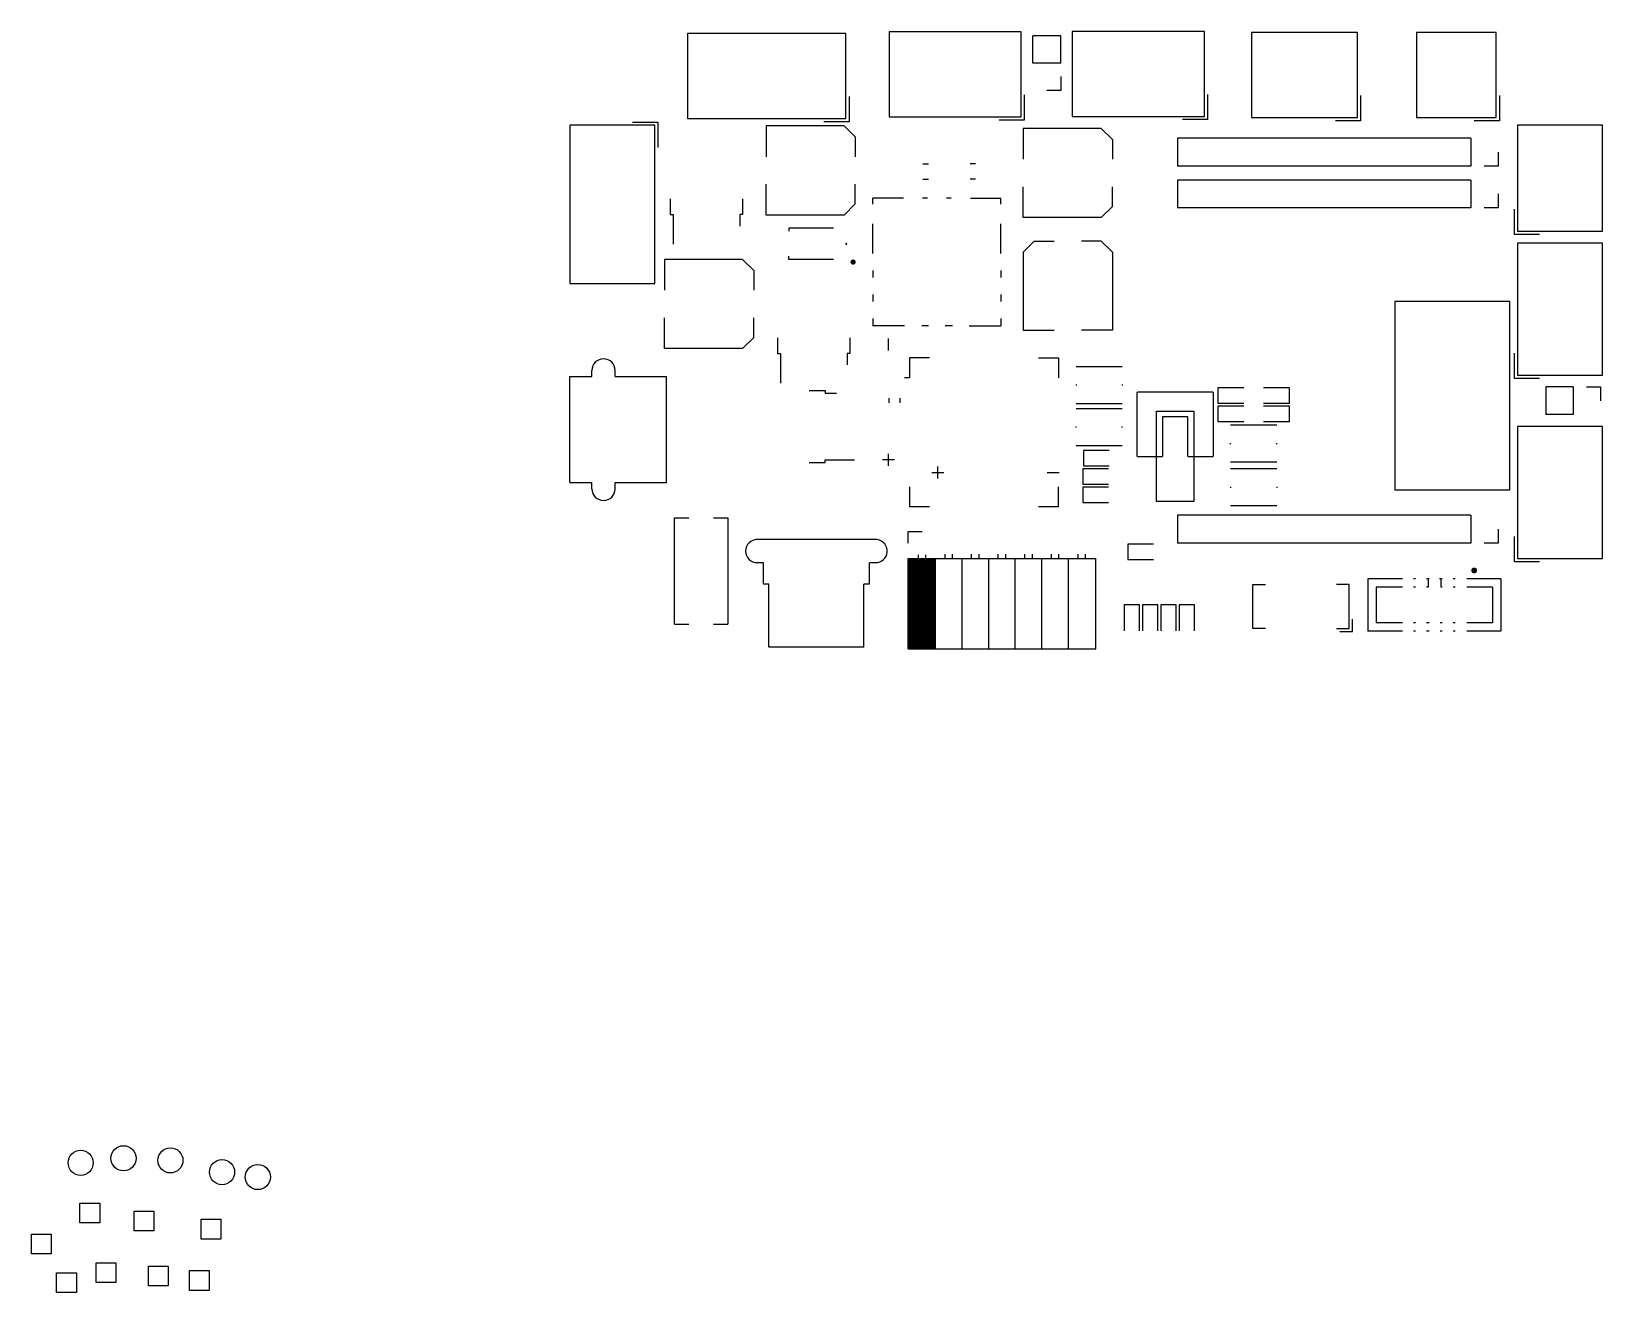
# Model space of a CAD drawing. Extents: x -3.96 to 1.94, y -3.58 to 1.16.
import ezdxf

# ---------------------------------------------------------------- set-up
doc = ezdxf.new("R2010")
doc.units = 0
doc.header["$MEASUREMENT"] = 0
doc.layers.add('BLACK', color=7, linetype='CONTINUOUS')

msp = doc.modelspace()

# ---------------------------------------------------------------- linework, layer by layer
at = {"layer": 'BLACK', "linetype": 'CONTINUOUS'}
for p, q in [((-0.9032, 1.1539), (-1.4984, 1.1539)), ((-1.4984, 1.1539), (-1.4984, 0.8343)), ((-0.9032, 0.8343), (-0.9032, 1.1539)), ((-0.7409, 1.1602), (-0.7409, 0.8406)), ((-0.2441, 1.1602), (-0.7409, 1.1602)), ((-0.2441, 0.8406), (-0.2441, 1.1602)), ((-0.2, 1.0431), (-0.2, 1.1455)), ((-0.0953, 1.1455), (-0.2, 1.1455)), ((-0.0953, 1.0431), (-0.0953, 1.1455)), ((0.4449, 1.1622), (-0.052, 1.1622)), ((-0.052, 1.1622), (-0.052, 0.8425)), ((0.4449, 0.8425), (0.4449, 1.1622)), ((1.0201, 1.1579), (0.6217, 1.1579)), ((0.6217, 1.1579), (0.6217, 0.8382)), ((1.0201, 0.8382), (1.0201, 1.1579)), ((1.5417, 1.1579), (1.2417, 1.1579)), ((1.2417, 1.1579), (1.2417, 0.8382)), ((1.5417, 0.8382), (1.5417, 1.1579)), ((-0.0953, 1.0431), (-0.2, 1.0431)), ((-0.0953, 0.9931), (-0.0953, 0.9407)), ((-0.8913, 0.9173), (-0.8913, 0.8224)), ((-0.2323, 0.9236), (-0.2323, 0.8287)), ((-0.0953, 0.9407), (-0.1476, 0.9407)), ((0.4567, 0.9256), (0.4567, 0.8307)), ((1.0319, 0.9213), (1.0319, 0.8264)), ((1.5535, 0.9213), (1.5535, 0.8264)), ((-1.4984, 0.8343), (-0.9032, 0.8343)), ((-0.7409, 0.8406), (-0.2441, 0.8406)), ((-0.2323, 0.8287), (-0.3272, 0.8287)), ((-0.052, 0.8425), (0.4449, 0.8425)), ((0.4567, 0.8307), (0.3618, 0.8307)), ((0.6217, 0.8382), (1.0201, 0.8382)), ((1.2417, 0.8382), (1.5417, 0.8382)), ((-1.6217, 0.8094), (-1.9413, 0.8094)), ((-1.9413, 0.8094), (-1.9413, 0.2142)), ((-1.7047, 0.8213), (-1.6098, 0.8213)), ((-1.6217, 0.2142), (-1.6217, 0.8094)), ((-1.6098, 0.8213), (-1.6098, 0.7264)), ((-1.2031, 0.8075), (-1.2031, 0.6913)), ((-0.9096, 0.8075), (-1.2031, 0.8075)), ((-0.8913, 0.8224), (-0.9862, 0.8224)), ((-0.8677, 0.7656), (-0.9096, 0.8075)), ((0.0569, 0.7976), (-0.2366, 0.7976)), ((-0.2366, 0.7976), (-0.2366, 0.6815)), ((0.0988, 0.7557), (0.0569, 0.7976)), ((1.0319, 0.8264), (0.937, 0.8264)), ((1.5535, 0.8264), (1.4587, 0.8264)), ((1.9413, 0.8094), (1.6217, 0.8094)), ((1.6217, 0.8094), (1.6217, 0.411)), ((1.9413, 0.411), (1.9413, 0.8094)), ((-0.8677, 0.7656), (-0.8677, 0.6913)), ((0.0988, 0.7557), (0.0988, 0.6815)), ((0.3437, 0.761), (0.3437, 0.6563)), ((1.4461, 0.761), (0.3437, 0.761)), ((1.4461, 0.761), (1.4461, 0.6563)), ((-0.6132, 0.6648), (-0.5927, 0.6648)), ((-0.4155, 0.6648), (-0.4361, 0.6648)), ((1.4461, 0.6563), (0.3437, 0.6563)), ((1.5484, 0.6563), (1.4961, 0.6563)), ((1.5484, 0.7087), (1.5484, 0.6563)), ((-0.6132, 0.6069), (-0.5927, 0.6069)), ((-0.4155, 0.6069), (-0.4361, 0.6069)), ((0.3437, 0.6035), (0.3437, 0.4988)), ((1.4461, 0.6035), (0.3437, 0.6035)), ((1.4461, 0.6035), (1.4461, 0.4988)), ((-1.563, 0.5327), (-1.563, 0.4736)), ((-1.2913, 0.5327), (-1.2913, 0.4736)), ((-1.2031, 0.472), (-1.2031, 0.5882)), ((-0.8677, 0.514), (-0.8677, 0.5882)), ((-0.687, 0.5354), (-0.8012, 0.5354)), ((-0.8012, 0.5133), (-0.8012, 0.5354)), ((-0.5965, 0.5354), (-0.615, 0.5354)), ((-0.507, 0.5354), (-0.525, 0.5354)), ((-0.435, 0.5354), (-0.3209, 0.5354)), ((-0.3209, 0.5133), (-0.3209, 0.5354)), ((-0.2366, 0.4622), (-0.2366, 0.5783)), ((0.0988, 0.5041), (0.0988, 0.5783)), ((1.5484, 0.5512), (1.5484, 0.4988)), ((-1.563, 0.4736), (-1.5524, 0.4736)), ((-1.5524, 0.4736), (-1.5524, 0.3622)), ((-1.302, 0.4736), (-1.302, 0.4303)), ((-1.2913, 0.4736), (-1.302, 0.4736)), ((-0.8677, 0.514), (-0.9096, 0.472)), ((0.0988, 0.5041), (0.0569, 0.4622)), ((1.4461, 0.4988), (0.3437, 0.4988)), ((1.5484, 0.4988), (1.4961, 0.4988)), ((1.6098, 0.3992), (1.6098, 0.4941)), ((-0.9096, 0.472), (-1.2031, 0.472)), ((-1.1171, 0.4232), (-1.1171, 0.4114)), ((-0.9498, 0.4232), (-1.1171, 0.4232)), ((-0.8012, 0.3273), (-0.8012, 0.4393)), ((-0.3209, 0.3273), (-0.3209, 0.4393)), ((0.0569, 0.4622), (-0.2366, 0.4622)), ((-0.1947, 0.3744), (-0.2366, 0.3325)), ((-0.1947, 0.3744), (-0.1205, 0.3744)), ((0.0569, 0.3744), (-0.0173, 0.3744)), ((0.0569, 0.3744), (0.0988, 0.3325)), ((1.7047, 0.3992), (1.6098, 0.3992)), ((1.6217, 0.411), (1.9413, 0.411)), ((1.6217, 0.3665), (1.6217, -0.1303)), ((1.9413, 0.3665), (1.6217, 0.3665)), ((1.9413, -0.1303), (1.9413, 0.3665)), ((-1.585, 0.3055), (-1.585, 0.1894)), ((-1.2915, 0.3055), (-1.585, 0.3055)), ((-1.2496, 0.2636), (-1.2915, 0.3055)), ((-1.1171, 0.3051), (-1.1171, 0.3169)), ((-0.9498, 0.3051), (-1.1171, 0.3051)), ((-0.2366, 0.3325), (-0.2366, 0.039)), ((0.0988, 0.3325), (0.0988, 0.039)), ((-1.2496, 0.2636), (-1.2496, 0.1894)), ((-0.8012, 0.2633), (-0.8012, 0.2373)), ((-0.3209, 0.2633), (-0.3209, 0.2373)), ((-1.9413, 0.2142), (-1.6217, 0.2142)), ((-0.8012, 0.1733), (-0.8012, 0.1473)), ((-0.3209, 0.1733), (-0.3209, 0.1473)), ((1.1602, 0.1476), (1.1602, -0.561)), ((1.5933, 0.1476), (1.1602, 0.1476)), ((1.5933, -0.561), (1.5933, 0.1476)), ((-1.585, -0.0299), (-1.585, 0.0862)), ((-1.2496, 0.012), (-1.2496, 0.0862)), ((-0.8012, 0.0833), (-0.8012, 0.0551)), ((-0.3209, 0.0833), (-0.3209, 0.0551)), ((-1.2496, 0.012), (-1.2915, -0.0299)), ((-1.1595, 0.011), (-1.1595, -0.048)), ((-0.8878, 0.011), (-0.8878, -0.048)), ((-0.6831, 0.0551), (-0.8012, 0.0551)), ((-0.7428, -0.0375), (-0.7428, 0.0075)), ((-0.5925, 0.0551), (-0.6181, 0.0551)), ((-0.502, 0.0551), (-0.5295, 0.0551)), ((-0.439, 0.0551), (-0.3209, 0.0551)), ((-0.2366, 0.039), (-0.1205, 0.039)), ((0.0988, 0.039), (-0.0173, 0.039)), ((-1.2915, -0.0299), (-1.585, -0.0299)), ((-1.1595, -0.048), (-1.1488, -0.048)), ((-1.1488, -0.048), (-1.1488, -0.1594)), ((-0.8984, -0.048), (-0.8984, -0.0913)), ((-0.8878, -0.048), (-0.8984, -0.048)), ((1.6098, -0.1421), (1.6098, -0.0472)), ((-1.8577, -0.1354), (-1.8577, -0.1122)), ((-1.7703, -0.1354), (-1.7703, -0.1122)), ((-0.6634, -0.065), (-0.6634, -0.1398)), ((-0.5886, -0.065), (-0.6634, -0.065)), ((-0.1791, -0.065), (-0.1043, -0.065)), ((-0.1043, -0.065), (-0.1043, -0.1398)), ((0.1358, -0.0984), (-0.0374, -0.0984)), ((-1.9404, -0.1354), (-1.8577, -0.1354)), ((-1.9404, -0.5339), (-1.9404, -0.1354)), ((-1.7703, -0.1354), (-1.5774, -0.1354)), ((-1.5774, -0.5339), (-1.5774, -0.1354)), ((-0.6634, -0.1398), (-0.6831, -0.1398)), ((-0.0374, -0.1654), (-0.0374, -0.1693)), ((0.1358, -0.1654), (0.1358, -0.1693)), ((1.7047, -0.1421), (1.6098, -0.1421)), ((1.6217, -0.1303), (1.9413, -0.1303)), ((1.8309, -0.1736), (1.7285, -0.1736)), ((1.7285, -0.1736), (1.7285, -0.2783)), ((1.8309, -0.1736), (1.8309, -0.2783)), ((1.8809, -0.1736), (1.9333, -0.1736)), ((1.9333, -0.1736), (1.9333, -0.226)), ((-1.0406, -0.187), (-0.9815, -0.187)), ((-0.9815, -0.187), (-0.9815, -0.1976)), ((-0.9815, -0.1976), (-0.9382, -0.1976)), ((-0.7414, -0.2159), (-0.7414, -0.2345)), ((-0.7003, -0.2159), (-0.7003, -0.2345)), ((-0.0374, -0.2362), (0.1358, -0.2362)), ((0.1923, -0.1946), (0.193, -0.193)), ((0.1923, -0.4346), (0.1923, -0.1946)), ((0.193, -0.193), (0.1946, -0.1923)), ((0.1946, -0.1923), (0.4746, -0.1923)), ((0.4746, -0.1923), (0.4763, -0.193)), ((0.4763, -0.193), (0.477, -0.1946)), ((0.477, -0.1946), (0.477, -0.4346)), ((0.5925, -0.1778), (0.4957, -0.1778)), ((0.4957, -0.1778), (0.4957, -0.2356)), ((0.4957, -0.2356), (0.5925, -0.2356)), ((0.7642, -0.1778), (0.6673, -0.1778)), ((0.6673, -0.2356), (0.7642, -0.2356)), ((0.7642, -0.2356), (0.7642, -0.1778)), ((0.1358, -0.2559), (-0.0374, -0.2559)), ((0.2646, -0.2646), (0.4046, -0.2646)), ((0.2646, -0.6046), (0.2646, -0.2646)), ((0.3823, -0.287), (0.287, -0.287)), ((0.287, -0.287), (0.287, -0.4346)), ((0.3823, -0.4346), (0.3823, -0.287)), ((0.4046, -0.2646), (0.4046, -0.6046)), ((0.4957, -0.2467), (0.4957, -0.3045)), ((0.5925, -0.2467), (0.4957, -0.2467)), ((0.7642, -0.2467), (0.6673, -0.2467)), ((0.7642, -0.3045), (0.7642, -0.2467)), ((1.8309, -0.2783), (1.7285, -0.2783)), ((-0.0374, -0.3268), (-0.0374, -0.3228)), ((0.1358, -0.3268), (0.1358, -0.3228)), ((0.4957, -0.3045), (0.5925, -0.3045)), ((0.7165, -0.3181), (0.5433, -0.3181)), ((0.6673, -0.3045), (0.7642, -0.3045)), ((1.6217, -0.3224), (1.6217, -0.8193)), ((1.9413, -0.3224), (1.6217, -0.3224)), ((1.9413, -0.8193), (1.9413, -0.3224)), ((-0.0374, -0.3937), (0.1358, -0.3937)), ((-0.0102, -0.4128), (-0.0102, -0.4707)), ((0.0866, -0.4128), (-0.0102, -0.4128)), ((0.5433, -0.389), (0.5433, -0.385)), ((0.7165, -0.389), (0.7165, -0.385)), ((-1.0406, -0.4587), (-0.9815, -0.4587)), ((-0.9815, -0.4587), (-0.9815, -0.448)), ((-0.9815, -0.448), (-0.8701, -0.448)), ((-0.7203, -0.448), (-0.7653, -0.448)), ((-0.7428, -0.4705), (-0.7428, -0.4255)), ((-0.0102, -0.4707), (0.0866, -0.4707)), ((0.193, -0.4363), (0.1923, -0.4346)), ((0.1946, -0.437), (0.193, -0.4363)), ((0.2846, -0.437), (0.1946, -0.437)), ((0.2863, -0.4363), (0.2846, -0.437)), ((0.287, -0.4346), (0.2863, -0.4363)), ((0.383, -0.4363), (0.3823, -0.4346)), ((0.3846, -0.437), (0.383, -0.4363)), ((0.4746, -0.437), (0.3846, -0.437)), ((0.4763, -0.4363), (0.4746, -0.437)), ((0.477, -0.4346), (0.4763, -0.4363)), ((0.5433, -0.4559), (0.7165, -0.4559)), ((-0.5796, -0.4956), (-0.5346, -0.4956)), ((-0.5571, -0.5181), (-0.5571, -0.4731)), ((-0.1465, -0.4956), (-0.1015, -0.4956)), ((0.0846, -0.4817), (-0.0122, -0.4817)), ((-0.0122, -0.4817), (-0.0122, -0.5396)), ((0.7165, -0.4823), (0.5433, -0.4823)), ((-1.9404, -0.5339), (-1.8577, -0.5339)), ((-1.8577, -0.5571), (-1.8577, -0.5339)), ((-1.7703, -0.5571), (-1.7703, -0.5339)), ((-1.7703, -0.5339), (-1.5774, -0.5339)), ((-0.6634, -0.5492), (-0.6634, -0.624)), ((-0.1043, -0.624), (-0.1043, -0.5492)), ((-0.0122, -0.5396), (0.0846, -0.5396)), ((0.0846, -0.5506), (-0.0122, -0.5506)), ((-0.0122, -0.5506), (-0.0122, -0.6085)), ((0.5433, -0.5492), (0.5433, -0.5532)), ((0.7165, -0.5492), (0.7165, -0.5532)), ((1.1602, -0.561), (1.5933, -0.561)), ((-0.6634, -0.624), (-0.5886, -0.624)), ((-0.1791, -0.624), (-0.1043, -0.624)), ((-0.0122, -0.6085), (0.0846, -0.6085)), ((0.4046, -0.6046), (0.2646, -0.6046)), ((0.5433, -0.6201), (0.7165, -0.6201)), ((-1.5469, -1.0661), (-1.5469, -0.6661)), ((-1.5469, -1.0661), (-1.5469, -0.6661)), ((-1.5469, -0.6661), (-1.4929, -0.6661)), ((-1.4008, -0.6661), (-1.3469, -0.6661)), ((-1.3469, -0.6661), (-1.3469, -1.0661)), ((0.3437, -0.6563), (0.3437, -0.761)), ((1.4461, -0.6563), (0.3437, -0.6563)), ((1.4461, -0.6563), (1.4461, -0.761)), ((1.5484, -0.7087), (1.5484, -0.761)), ((-0.787, -0.7476), (-1.2406, -0.7476)), ((-0.6685, -0.7618), (-0.6685, -0.7181)), ((-0.6685, -0.7181), (-0.6161, -0.7181)), ((0.2535, -0.7648), (0.1567, -0.7648)), ((0.1567, -0.7648), (0.1567, -0.8226)), ((1.4461, -0.761), (0.3437, -0.761)), ((1.5484, -0.761), (1.4961, -0.761)), ((1.6098, -0.8311), (1.6098, -0.7362)), ((-0.6685, -1.1591), (-0.6685, -0.8193)), ((-0.6685, -0.8193), (0.0362, -0.8193)), ((-0.6638, -1.1591), (-0.6638, -0.8193)), ((-0.6591, -1.1591), (-0.6591, -0.8193)), ((-0.6545, -1.1591), (-0.6545, -0.8193)), ((-0.6498, -1.1591), (-0.6498, -0.8193)), ((-0.6452, -1.1591), (-0.6452, -0.8193)), ((-0.6405, -1.1591), (-0.6405, -0.8193)), ((-0.6359, -1.1591), (-0.6359, -0.8193)), ((-0.6312, -1.1591), (-0.6312, -0.8193)), ((-0.6303, -0.8193), (-0.6303, -0.8055)), ((-0.6266, -1.1591), (-0.6266, -0.8193)), ((-0.6219, -1.1591), (-0.6219, -0.8193)), ((-0.6173, -1.1591), (-0.6173, -0.8193)), ((-0.6126, -1.1591), (-0.6126, -0.8193)), ((-0.608, -1.1591), (-0.608, -0.8193)), ((-0.6033, -1.1591), (-0.6033, -0.8193)), ((-0.602, -0.8193), (-0.602, -0.8055)), ((-0.5987, -1.1591), (-0.5987, -0.8193)), ((-0.594, -1.1591), (-0.594, -0.8193)), ((-0.5894, -1.1591), (-0.5894, -0.8193)), ((-0.5847, -1.1591), (-0.5847, -0.8193)), ((-0.5801, -1.1591), (-0.5801, -0.8193)), ((-0.5754, -1.1591), (-0.5754, -0.8193)), ((-0.5708, -1.1591), (-0.5708, -0.8193)), ((-0.5661, -1.1591), (-0.5661, -0.8193)), ((-0.5303, -0.8193), (-0.5303, -0.8032)), ((-0.502, -0.8193), (-0.502, -0.8032)), ((-0.4661, -1.1591), (-0.4661, -0.8193)), ((-0.4303, -0.8193), (-0.4303, -0.8032)), ((-0.402, -0.8193), (-0.402, -0.8032)), ((-0.3661, -1.1591), (-0.3661, -0.8193)), ((-0.3303, -0.8193), (-0.3303, -0.8032)), ((-0.302, -0.8193), (-0.302, -0.8032)), ((-0.2661, -1.1591), (-0.2661, -0.8193)), ((-0.2303, -0.8193), (-0.2303, -0.8032)), ((-0.202, -0.8193), (-0.202, -0.8032)), ((-0.1661, -1.1591), (-0.1661, -0.8193)), ((-0.1303, -0.8193), (-0.1303, -0.8032)), ((-0.102, -0.8193), (-0.102, -0.8032)), ((-0.0661, -1.1591), (-0.0661, -0.8193)), ((-0.0303, -0.8193), (-0.0303, -0.8032)), ((-0.002, -0.8193), (-0.002, -0.8032)), ((0.0362, -1.1591), (0.0362, -0.8193)), ((0.1567, -0.8226), (0.2535, -0.8226)), ((1.6217, -0.8193), (1.9413, -0.8193)), ((-1.213, -0.835), (-1.2406, -0.835)), ((-1.213, -0.9157), (-1.213, -0.835)), ((-0.787, -0.835), (-0.8146, -0.835)), ((-0.8146, -0.9157), (-0.8146, -0.835)), ((1.7047, -0.8311), (1.6098, -0.8311)), ((-1.1921, -0.9157), (-1.213, -0.9157)), ((-1.1921, -1.152), (-1.1921, -0.9157)), ((-0.8354, -1.152), (-0.8354, -0.9157)), ((-0.8146, -0.9157), (-0.8354, -0.9157)), ((0.6268, -1.0819), (0.6268, -0.9165)), ((0.6268, -0.9165), (0.674, -0.9165)), ((0.989, -0.9165), (0.9417, -0.9165)), ((0.989, -1.0819), (0.989, -0.9165)), ((1.0591, -0.8957), (1.0591, -1.0925)), ((1.189, -0.8957), (1.0591, -0.8957)), ((1.0905, -0.9272), (1.0905, -1.061)), ((1.189, -0.9272), (1.0905, -0.9272)), ((1.2382, -0.8957), (1.2303, -0.8957)), ((1.2382, -0.9272), (1.2303, -0.9272)), ((1.2894, -0.8957), (1.2795, -0.8957)), ((1.2854, -0.9272), (1.2795, -0.9272)), ((1.2854, -0.8957), (1.2854, -0.9272)), ((1.3386, -0.8957), (1.3287, -0.8957)), ((1.3346, -0.9272), (1.3346, -0.8957)), ((1.3386, -0.9272), (1.3346, -0.9272)), ((1.3878, -0.8957), (1.3799, -0.8957)), ((1.3878, -0.9272), (1.3799, -0.9272)), ((1.5591, -0.8957), (1.4311, -0.8957)), ((1.5276, -0.9272), (1.4311, -0.9272)), ((1.5276, -0.9272), (1.5276, -1.061)), ((1.5591, -0.8957), (1.5591, -1.0925)), ((0.201, -0.9937), (0.1431, -0.9937)), ((0.1431, -0.9937), (0.1431, -1.0905)), ((0.201, -1.0905), (0.201, -0.9937)), ((0.2699, -0.9937), (0.212, -0.9937)), ((0.212, -0.9937), (0.212, -1.0905)), ((0.2699, -1.0905), (0.2699, -0.9937)), ((0.3388, -0.9937), (0.2809, -0.9937)), ((0.2809, -0.9937), (0.2809, -1.0905)), ((0.3388, -1.0905), (0.3388, -0.9937)), ((0.4077, -0.9937), (0.3498, -0.9937)), ((0.3498, -0.9937), (0.3498, -1.0905)), ((0.4077, -1.0905), (0.4077, -0.9937)), ((1.0008, -1.0937), (1.0008, -1.0465)), ((1.189, -1.061), (1.0905, -1.061)), ((1.2382, -1.061), (1.2303, -1.061)), ((1.2894, -1.061), (1.2795, -1.061)), ((1.3386, -1.061), (1.3307, -1.061)), ((1.3878, -1.061), (1.3799, -1.061)), ((1.5276, -1.061), (1.4311, -1.061)), ((-1.5469, -1.0661), (-1.4929, -1.0661)), ((-1.4008, -1.0661), (-1.3469, -1.0661)), ((0.674, -1.0819), (0.6268, -1.0819)), ((0.9417, -1.0819), (0.989, -1.0819)), ((0.9535, -1.0937), (1.0008, -1.0937)), ((1.189, -1.0925), (1.0591, -1.0925)), ((1.2382, -1.0925), (1.2303, -1.0925)), ((1.2894, -1.0925), (1.2795, -1.0925)), ((1.3386, -1.0925), (1.3307, -1.0925)), ((1.3878, -1.0925), (1.3799, -1.0925)), ((1.5591, -1.0925), (1.4311, -1.0925)), ((-0.8354, -1.152), (-1.1909, -1.152)), ((-0.6685, -1.1591), (0.0362, -1.1591)), ((-3.7827, -3.2417), (-3.7079, -3.2417)), ((-3.7827, -3.3165), (-3.7827, -3.2417)), ((-3.7079, -3.2417), (-3.7079, -3.3165)), ((-3.5787, -3.3468), (-3.5787, -3.272)), ((-3.5787, -3.272), (-3.5039, -3.272)), ((-3.5039, -3.272), (-3.5039, -3.3468)), ((-3.3268, -3.3027), (-3.252, -3.3027)), ((-3.3268, -3.3775), (-3.3268, -3.3027)), ((-3.252, -3.3027), (-3.252, -3.3775)), ((-3.9646, -3.3583), (-3.8898, -3.3583)), ((-3.9646, -3.4331), (-3.9646, -3.3583)), ((-3.8898, -3.3583), (-3.8898, -3.4331)), ((-3.7079, -3.3165), (-3.7827, -3.3165)), ((-3.5039, -3.3468), (-3.5787, -3.3468)), ((-3.252, -3.3775), (-3.3268, -3.3775)), ((-3.8898, -3.4331), (-3.9646, -3.4331)), ((-3.7216, -3.4661), (-3.6469, -3.4661)), ((-3.7216, -3.5409), (-3.7216, -3.4661)), ((-3.6469, -3.4661), (-3.6469, -3.5409)), ((-3.5248, -3.5535), (-3.5248, -3.4787)), ((-3.5248, -3.4787), (-3.45, -3.4787)), ((-3.45, -3.4787), (-3.45, -3.5535)), ((-3.8697, -3.5035), (-3.7949, -3.5035)), ((-3.8697, -3.5783), (-3.8697, -3.5035)), ((-3.7949, -3.5035), (-3.7949, -3.5783)), ((-3.6469, -3.5409), (-3.7216, -3.5409)), ((-3.3709, -3.5701), (-3.3709, -3.4953)), ((-3.3709, -3.4953), (-3.2961, -3.4953)), ((-3.2961, -3.4953), (-3.2961, -3.5701)), ((-3.7949, -3.5783), (-3.8697, -3.5783)), ((-3.45, -3.5535), (-3.5248, -3.5535)), ((-3.2961, -3.5701), (-3.3709, -3.5701))]:
    msp.add_line(p, q, dxfattribs=at)
at = {"layer": 'BLACK'}
for points, const_width in [([(-0.8809, 0.2953, 1), (-0.8711, 0.2953, 1)], 0.00984), ([(1.4531, -0.8642, 1), (1.4642, -0.8642, 1)], 0.0112)]:
    msp.add_lwpolyline(points, format="xyb", close=True, dxfattribs=dict(at, const_width=const_width))
for centre in [(-3.7795, -3.0905), (-3.6185, -3.0736), (-3.4421, -3.0815), (-3.248, -3.1256), (-3.1134, -3.1441)]:
    msp.add_circle(centre, 0.0472, dxfattribs=at)
for centre, radius, start, end in [((-0.9016, 0.3642), 0.00197, 0, 180), ((-0.9016, 0.3642), 0.00197, -180, 0), ((-1.814, -0.1122), 0.0437, 0, 180), ((-1.814, -0.5571), 0.0437, -180, 0), ((-1.2362, -0.7913), 0.0437, -270, -90), ((-0.7913, -0.7913), 0.0437, -89.9999, 81.0999)]:
    msp.add_arc(centre, radius, start, end, dxfattribs=at)

doc.saveas('drawing.dxf')
